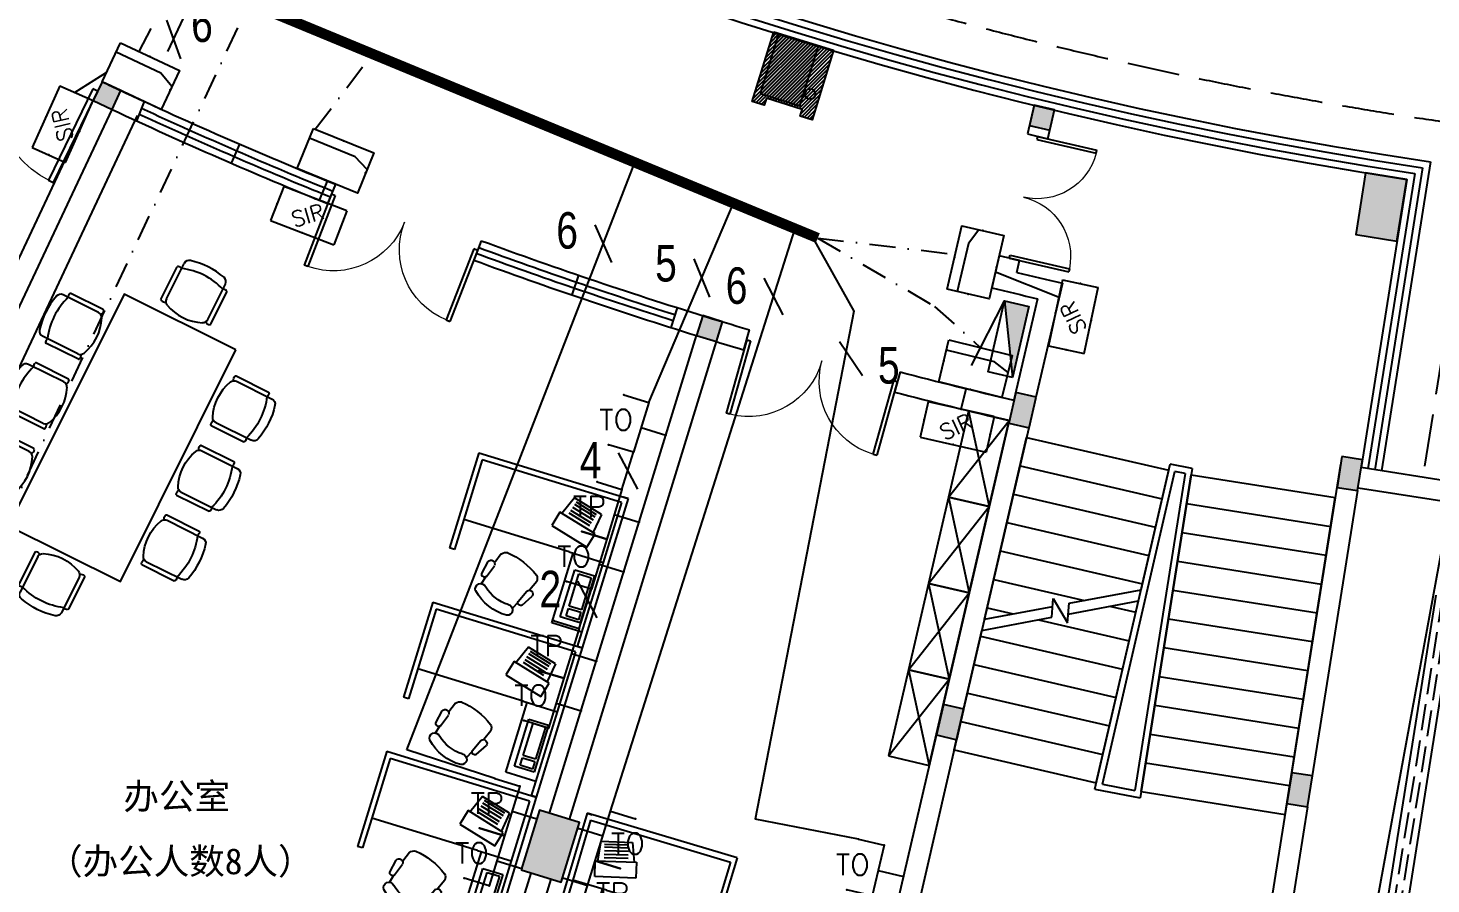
# Model space of a CAD drawing. Extents: x 13680 to 1640314, y -473492 to 65390.
# Drawn here: x 1383205 to 1396671, y -340140 to -331922 of the extents above; entities that cross this region are included whole.
import ezdxf
from ezdxf.enums import TextEntityAlignment as Align

# ---------------------------------------------------------------- set-up
doc = ezdxf.new("R2010")
doc.units = 0
doc.header["$LTSCALE"] = 1000
doc.header["$MEASUREMENT"] = 0
doc.linetypes.add('DASH', pattern=[0.35, 0.25, -0.1])
doc.linetypes.add('DASHDOT', pattern=[1, 0.5, -0.25, 0, -0.25])
for name, color, linetype in [('0-桥架', 120, 'Continuous'), ('AXIS', 1, 'Continuous'), ('COLUMN', 255, 'Continuous'), ('DIM-照明', 3, 'Continuous'), ('door', 2, 'Continuous'), ('EQUIP-通讯', 6, 'Continuous'), ('HATCH', 8, 'Continuous'), ('PUB_HATCH', 8, 'Continuous'), ('S-提资20140812', 6, 'Continuous'), ('S-消防器材提资', 2, 'Continuous'), ('STAIR', 2, 'Continuous'), ('STAIR-H', 2, 'Continuous'), ('TEL_TEXT', 7, 'Continuous'), ('VPIPE-雨水', 4, 'DASH'), ('WALL', 255, 'Continuous'), ('WINDOW', 2, 'Continuous'), ('WIRE-照明', 120, 'Continuous'), ('室外建筑', 8, 'Continuous'), ('装修家具', 8, 'Continuous')]:
    doc.layers.add(name, color=color, linetype=linetype)
doc.styles.add('_TCH_DIM_T3', font='SIMPLEX', dxfattribs={"width": 0.705882, "bigfont": 'GBCBIG'})
doc.styles.add('_TEL_DIM', font='SIMPLEX', dxfattribs={"width": 0.8, "height": 3.5, "bigfont": 'HZTXT'})
doc.styles.add('IN-C', font='')
doc.styles.get("Standard").update_dxf_attribs({"font": 'haiwenrs.shx', "bigfont": 'hztxt.shx'})
doc.styles.get('IN-C').set_extended_font_data('SimSun')
doc.dimstyles.new('_TCH_ARCH&&100', dxfattribs={"dimtxt": 297.5, "dimasz": 100, "dimexe": 250, "dimexo": 300, "dimgap": 126.25, "dimtad": 1, "dimdec": 0, "dimzin": 0, "dimdsep": 46, "dimtxsty": '_TCH_DIM_T3', "dimblk": 'ARCHTICK', "dimcen": 0.09, "dimclrt": 7, "dimazin": 2, "dimtfac": 1, "dimtdec": 0, "dimtix": 1, "dimtmove": 2, "dimatfit": 3, "dimfxl": 1, "dimtolj": 1, "dimtzin": 0, "dimarcsym": 0})
doc.dimstyles.new('_TCH_ARROW&&100', dxfattribs={"dimtxt": 297.5, "dimasz": 200, "dimexe": 250, "dimexo": 300, "dimgap": 126.25, "dimtad": 1, "dimdec": 0, "dimzin": 0, "dimdsep": 46, "dimtxsty": '_TCH_DIM_T3', "dimcen": 0.09, "dimclrt": 7, "dimazin": 2, "dimtfac": 1, "dimtdec": 0, "dimtix": 1, "dimtmove": 2, "dimatfit": 3, "dimfxl": 1, "dimtolj": 1, "dimtzin": 0, "dimarcsym": 0})

# ---------------------------------------------------------------- blocks, each defined once
blk = doc.blocks.new('A$C3ECB1412')
at = {"layer": '装修家具', "color": 8}
for p, q in [((0, 1500), (0, 0)), ((0, 1500), (0, 0)), ((1500, 1500), (0, 1500)), ((0, 1500), (50, 1500)), ((1500, 1500), (1500, 544)), ((50, 1444), (50, 844)), ((50, 1444), (1450, 1444)), ((201, 1278), (496, 1355)), ((496, 1355), (567, 1176)), ((1450, 1444), (1450, 844)), ((201, 1278), (227, 1087)), ((244, 1263), (466, 1322)), ((250, 1237), (473, 1295)), ((259, 1205), (482, 1263)), ((268, 1171), (491, 1229)), ((205, 1083), (588, 1184)), ((243, 937), (205, 1083)), ((276, 1140), (499, 1199)), ((588, 1184), (626, 1037)), ((626, 1037), (243, 937)), ((50, 844), (50, 0)), ((50, 844), (50, 0)), ((390, 844), (50, 844)), ((350, 144), (350, 844)), ((390, 844), (1450, 844)), ((1450, 844), (1450, 544)), ((90, 695), (90, 223)), ((289, 695), (90, 695)), ((289, 223), (289, 695)), ((115, 670), (115, 347)), ((239, 670), (115, 670)), ((239, 347), (239, 670)), ((1008, 635), (1043, 536)), ((1450, 544), (1500, 544)), ((605, 480), (646, 383)), ((1081, 386), (1038, 507)), ((1132, 400), (1108, 527)), ((115, 347), (239, 347)), ((239, 323), (115, 323)), ((115, 323), (115, 248)), ((239, 248), (239, 323)), ((671, 223), (604, 333)), ((719, 246), (669, 365)), ((1088, 377), (1108, 304)), ((50, 144), (350, 144)), ((90, 223), (289, 223)), ((115, 248), (239, 248)), ((719, 236), (753, 168)), ((0, 0), (50, 0))]:
    blk.add_line(p, q, dxfattribs=at)
for centre, radius, start, end in [((675, 488), 70.3, 133.4994, 186.5584), ((1036, -39), 708, 96.8246, 125.3087), ((950, 594), 70.3, 35.575, 88.634), ((1074, 512), 36.8, 24.5799, 187.0599), ((639, 344), 36.8, 35.0735, 197.5535), ((797, 582), 394, 270.7801, 311.3533), ((1098, 254), 51.9, 322.3317, 140.7492), ((1104, 401), 27.9, 213.3494, 358.8432), ((691, 242), 27.9, 223.2902, 8.784), ((795, 137), 51.9, 81.3842, 259.8017), ((800, 575), 489, 268.3277, 313.8056)]:
    blk.add_arc(centre, radius, start, end, dxfattribs=at)
blk = doc.blocks.new('A$C44F7551D')
at = {"layer": '装修家具', "color": 8}
for p, q in [((0, 400), (850, 0)), ((850, 400), (0, 0))]:
    blk.add_line(p, q, dxfattribs=at)
blk.add_lwpolyline([(0, 400), (0, 0), (850, 0), (850, 400)], close=True, dxfattribs=at)
blk = doc.blocks.new('A$C03587EE0')
at = {"layer": '装修家具', "color": 8}
for p, q in [((452, 493), (71, 487)), ((478, 538), (131, 533)), ((458, 49), (78, 44)), ((486, 5), (138, 0))]:
    blk.add_line(p, q, dxfattribs=at)
for centre, radius, start, end in [((750, 275), 750, 166.8568, 194.7308), ((72, 433), 54, 90.7938, 166.8568), ((750, 275), 660, 161.17, 200.4176), ((178, 511), 57.9, 164.7793, 203.647), ((131, 524), 9, 90.7938, 164.7793), ((452, 439), 54, 24.9428, 90.7938), ((478, 529), 9, 16.8083, 90.7938), ((432, 515), 57.9, 328.4736, 16.8083), ((81, 266), 464, 336.6448, 24.9428), ((77, 98), 54, 194.7308, 270.7938), ((185, 23), 57.9, 157.9406, 196.8083), ((138, 9), 9, 196.8083, 270.7938), ((457, 103), 54, 270.7938, 336.6448), ((485, 14), 9, 270.7938, 344.7793), ((438, 27), 57.9, 344.7793, 33.114)]:
    blk.add_arc(centre, radius, start, end, dxfattribs=at)
blk = doc.blocks.new('A$C40867F42')
at = {"layer": '装修家具', "color": 8}
blk.add_lwpolyline([(-40032, -14249), (-38832, -14249), (-38832, -11763), (-40032, -11763)], close=True, dxfattribs=at)
at = {"layer": '装修家具', "color": 8, "xscale": -1}
for p, rotation in [((-39173, -11164), 90.793803449409), ((-40630, -12003), 180.7938034227225), ((-40630, -12749), 180.7938034227225), ((-40630, -13495), 180.7938034227225)]:
    blk.add_blockref('A$C03587EE0', p, dxfattribs=dict(at, rotation=rotation))
at = {"layer": '装修家具', "color": 8}
for p, rotation in [((-38234, -12003), 179.2061965576802), ((-38233, -12749), 179.2061965576802), ((-38233, -13495), 179.2061965576802), ((-39173, -14847), 89.20619653099655)]:
    blk.add_blockref('A$C03587EE0', p, dxfattribs=dict(at, rotation=rotation))
blk = doc.blocks.new('A$C74E47217')
at = {"layer": '装修家具', "color": 8}
for name, p, rotation in [('A$C40867F42', (-38912, 7471), 153.4840205282171), ('A$C3ECB1412', (-1680, -3730), 334.8010235147743), ('A$C3ECB1412', (-2318, -5087), 334.8010235147743)]:
    blk.add_blockref(name, p, dxfattribs=dict(at, rotation=rotation))
at = {"layer": '装修家具', "color": 8, "xscale": -1, "rotation": 342.8999998845244}
for p in [(6594, -513), (6153, -1947), (5712, -3380), (5271, -4814), (4830, -6248), (4389, -7681)]:
    blk.add_blockref('A$C3ECB1412', p, dxfattribs=at)
blk = doc.blocks.new('xfx-gz')
at = {"layer": 'S-消防器材提资'}
blk.add_hatch(color=8, dxfattribs=at).paths.add_polyline_path([(0, 240), (0, 0), (700, 0)])
at = {"layer": 'S-消防器材提资', "color": 8}
for p, q in [((678, 408), (0, 240)), ((0, 240), (700, 0))]:
    blk.add_line(p, q, dxfattribs=at)
blk.add_lwpolyline([(700, 0), (700, 240), (0, 240), (0, 0)], close=True, dxfattribs=at)
blk = doc.blocks.new('yg')
at = {"layer": 'VPIPE-雨水', "linetype": 'Continuous'}
blk.add_circle((429470, 259511), 50, dxfattribs=at)
blk = doc.blocks.new('$DorLib2D$00000001')
for p, q in [((0.45, 0.975), (0.5, 0.975)), ((0.45, 0), (0.45, 0.975)), ((0.5, 0), (0.5, 0.975)), ((0.5, 0), (0.45, 0))]:
    blk.add_line(p, q)
at = {"lineweight": 13}
blk.add_arc((0.475, 0), 0.975, 91.4693, 180, dxfattribs=at)
blk = doc.blocks.new('_ArchTick')
at = {"color": 0, "linetype": 'ByBlock', "const_width": 0.4}
blk.add_lwpolyline([(-0.5, -0.5), (0.5, 0.5)], dxfattribs=at)
blk = doc.blocks.new('*D70')
at = {"layer": 'AXIS', "color": 0, "lineweight": -2, "transparency": 16777216}
for p, q in [((1398493, -334004), (1402690, -334669)), ((1400378, -347668), (1402443, -334630)), ((1396428, -347042), (1400625, -347707))]:
    blk.add_line(p, q, dxfattribs=at)
at = {"layer": 'Defpoints', "color": 0, "transparency": 16777216}
for p in [(1398196, -333957), (1402443, -334630), (1396131, -346995)]:
    blk.add_point(p, dxfattribs=at)
at = {"layer": 'AXIS', "color": 0, "lineweight": -2, "transparency": 16777216, "xscale": 100, "yscale": 100, "zscale": 100}
for p, rotation in [((1402443, -334630), 80.99988415222677), ((1400378, -347668), 260.9998841522267)]:
    blk.add_blockref('_ArchTick', p, dxfattribs=dict(at, rotation=rotation))
at = {"layer": 'AXIS', "color": 7, "transparency": 16777216, "insert": (1401139, -341106), "char_height": 297.5, "attachment_point": 5, "rotation": 80.9999, "style": '_TCH_DIM_T3'}
blk.add_mtext('\\A1;13200', dxfattribs=at)
blk = doc.blocks.new('*D126')
at = {"layer": 'AXIS', "color": 0, "lineweight": -2, "transparency": 16777216}
for p, q in [((1359464, -329738), (1357601, -331329)), ((1362177, -332696), (1360431, -334414))]:
    blk.add_line(p, q, dxfattribs=at)
blk.add_arc((1402655, -292849), 59000, 220.69483, 224.35579, dxfattribs=at)
at = {"layer": 'AXIS', "color": 0, "transparency": 16777216}
for points in [[(1357896, -331340), (1357947, -331297), (1357792, -331167)], [(1360493, -334073), (1360446, -334120), (1360609, -334239)]]:
    blk.add_solid(points, dxfattribs=at)
at = {"layer": 'Defpoints', "color": 0, "transparency": 16777216}
for p in [(1402655, -292849), (1359692, -329543), (1358707, -332213), (1362391, -332485)]:
    blk.add_point(p, dxfattribs=at)
at = {"layer": 'AXIS', "color": 7, "transparency": 16777216, "insert": (1359376, -332542), "char_height": 297.5, "attachment_point": 5, "rotation": 312.5253, "style": '_TCH_DIM_T3'}
blk.add_mtext('\\A1;4.05°', dxfattribs=at)
blk = doc.blocks.new('*D127')
at = {"layer": 'AXIS', "color": 0, "lineweight": -2, "transparency": 16777216}
for p, q in [((1362177, -332696), (1360431, -334414)), ((1365093, -335455), (1363472, -337293))]:
    blk.add_line(p, q, dxfattribs=at)
blk.add_arc((1402655, -292849), 59000, 224.74423, 228.40578, dxfattribs=at)
at = {"layer": 'AXIS', "color": 0, "transparency": 16777216}
for points in [[(1360726, -334405), (1360774, -334358), (1360609, -334239)], [(1363510, -336948), (1363466, -336998), (1363638, -337105)]]:
    blk.add_solid(points, dxfattribs=at)
at = {"layer": 'Defpoints', "color": 0, "transparency": 16777216}
for p in [(1402655, -292849), (1362391, -332485), (1361596, -335218), (1365291, -335230)]:
    blk.add_point(p, dxfattribs=at)
at = {"layer": 'AXIS', "color": 7, "transparency": 16777216, "insert": (1362287, -335499), "char_height": 297.5, "attachment_point": 5, "rotation": 316.575, "style": '_TCH_DIM_T3'}
blk.add_mtext('\\A1;4.05°', dxfattribs=at)
blk = doc.blocks.new('*D128')
at = {"layer": 'AXIS', "color": 0, "lineweight": -2, "transparency": 16777216}
for p, q in [((1365093, -335455), (1363472, -337293)), ((1368195, -338002), (1366709, -339949))]:
    blk.add_line(p, q, dxfattribs=at)
blk.add_arc((1402655, -292849), 59000, 228.79422, 232.45578, dxfattribs=at)
at = {"layer": 'AXIS', "color": 0, "transparency": 16777216}
for points in [[(1363766, -337262), (1363810, -337212), (1363638, -337105)], [(1366722, -339602), (1366682, -339655), (1366861, -339750)]]:
    blk.add_solid(points, dxfattribs=at)
at = {"layer": 'Defpoints', "color": 0, "transparency": 16777216}
for p in [(1402655, -292849), (1365291, -335230), (1368377, -337763), (1364691, -338012)]:
    blk.add_point(p, dxfattribs=at)
at = {"layer": 'AXIS', "color": 7, "transparency": 16777216, "insert": (1365400, -338244), "char_height": 297.5, "attachment_point": 5, "rotation": 320.625, "style": '_TCH_DIM_T3'}
blk.add_mtext('\\A1;4.05°', dxfattribs=at)
blk = doc.blocks.new('*D129')
at = {"layer": 'AXIS', "color": 0, "lineweight": -2, "transparency": 16777216}
for p, q in [((1368195, -338002), (1366709, -339949)), ((1371471, -340323), (1370125, -342370))]:
    blk.add_line(p, q, dxfattribs=at)
blk.add_arc((1402655, -292849), 59000, 232.84422, 236.50578, dxfattribs=at)
at = {"layer": 'AXIS', "color": 0, "transparency": 16777216}
for points in [[(1367000, -339898), (1367040, -339845), (1366861, -339750)], [(1370114, -342023), (1370077, -342079), (1370263, -342161)]]:
    blk.add_solid(points, dxfattribs=at)
at = {"layer": 'Defpoints', "color": 0, "transparency": 16777216}
for p in [(1402655, -292849), (1368377, -337763), (1371635, -340072), (1367976, -340581)]:
    blk.add_point(p, dxfattribs=at)
at = {"layer": 'AXIS', "color": 7, "transparency": 16777216, "insert": (1368699, -340762), "char_height": 297.5, "attachment_point": 5, "rotation": 324.675, "style": '_TCH_DIM_T3'}
blk.add_mtext('\\A1;4.05°', dxfattribs=at)
blk = doc.blocks.new('*D130')
at = {"layer": 'AXIS', "color": 0, "lineweight": -2, "transparency": 16777216}
for p, q in [((1371471, -340323), (1370125, -342370)), ((1378471, -344243), (1377428, -346460))]:
    blk.add_line(p, q, dxfattribs=at)
blk.add_arc((1402655, -292849), 59000, 236.89422, 244.60578, dxfattribs=at)
at = {"layer": 'AXIS', "color": 0, "transparency": 16777216}
for points in [[(1370412, -342299), (1370448, -342243), (1370263, -342161)], [(1377367, -346118), (1377339, -346178), (1377534, -346233)]]:
    blk.add_solid(points, dxfattribs=at)
at = {"layer": 'Defpoints', "color": 0, "transparency": 16777216}
for p in [(1402655, -292849), (1371635, -340072), (1372622, -343632), (1378599, -343971)]:
    blk.add_point(p, dxfattribs=at)
at = {"layer": 'AXIS', "color": 7, "transparency": 16777216, "insert": (1373961, -344086), "char_height": 297.5, "attachment_point": 5, "rotation": 330.75, "style": '_TCH_DIM_T3'}
blk.add_mtext('\\A1;8.1°', dxfattribs=at)
blk = doc.blocks.new('*D131')
at = {"layer": 'AXIS', "color": 0, "lineweight": -2, "transparency": 16777216}
for p, q in [((1378471, -344243), (1377428, -346460)), ((1385954, -347138), (1385233, -349479))]:
    blk.add_line(p, q, dxfattribs=at)
blk.add_arc((1402655, -292849), 59000, 244.99422, 252.70578, dxfattribs=at)
at = {"layer": 'AXIS', "color": 0, "transparency": 16777216}
for points in [[(1377701, -346349), (1377729, -346288), (1377534, -346233)], [(1385125, -349150), (1385106, -349213), (1385307, -349240)]]:
    blk.add_solid(points, dxfattribs=at)
at = {"layer": 'Defpoints', "color": 0, "transparency": 16777216}
for p in [(1402655, -292849), (1378599, -343971), (1386042, -346851), (1380077, -347358)]:
    blk.add_point(p, dxfattribs=at)
at = {"layer": 'AXIS', "color": 7, "transparency": 16777216, "insert": (1381466, -347618), "char_height": 297.5, "attachment_point": 5, "rotation": 338.85, "style": '_TCH_DIM_T3'}
blk.add_mtext('\\A1;8.1°', dxfattribs=at)
blk = doc.blocks.new('*D132')
at = {"layer": 'AXIS', "color": 0, "lineweight": -2, "transparency": 16777216}
for p, q in [((1385954, -347138), (1385233, -349479)), ((1389830, -348182), (1389276, -350568))]:
    blk.add_line(p, q, dxfattribs=at)
blk.add_arc((1402655, -292849), 59000, 253.09422, 256.75577, dxfattribs=at)
at = {"layer": 'AXIS', "color": 0, "transparency": 16777216}
for points in [[(1385488, -349331), (1385508, -349267), (1385307, -349240)], [(1389146, -350247), (1389130, -350312), (1389333, -350325)]]:
    blk.add_solid(points, dxfattribs=at)
at = {"layer": 'Defpoints', "color": 0, "transparency": 16777216}
for p in [(1402655, -292849), (1386042, -346851), (1389897, -347889), (1386640, -349634)]:
    blk.add_point(p, dxfattribs=at)
at = {"layer": 'AXIS', "color": 7, "transparency": 16777216, "insert": (1387382, -349553), "char_height": 297.5, "attachment_point": 5, "rotation": 344.925, "style": '_TCH_DIM_T3'}
blk.add_mtext('\\A1;4.05°', dxfattribs=at)
blk = doc.blocks.new('*D133')
at = {"layer": 'AXIS', "color": 0, "lineweight": -2, "transparency": 16777216}
for p, q in [((1389830, -348182), (1389276, -350568)), ((1393769, -348949), (1393386, -351369))]:
    blk.add_line(p, q, dxfattribs=at)
blk.add_arc((1402655, -292849), 59000, 257.14422, 260.80566, dxfattribs=at)
at = {"layer": 'AXIS', "color": 0, "transparency": 16777216}
for points in [[(1389520, -350402), (1389535, -350337), (1389333, -350325)], [(1393233, -351058), (1393223, -351124), (1393425, -351122)]]:
    blk.add_solid(points, dxfattribs=at)
at = {"layer": 'Defpoints', "color": 0, "transparency": 16777216}
for p in [(1402655, -292849), (1389897, -347889), (1393816, -348653), (1390691, -350623)]:
    blk.add_point(p, dxfattribs=at)
at = {"layer": 'AXIS', "color": 7, "transparency": 16777216, "insert": (1391425, -350490), "char_height": 297.5, "attachment_point": 5, "rotation": 348.9749, "style": '_TCH_DIM_T3'}
blk.add_mtext('\\A1;4.05°', dxfattribs=at)
blk = doc.blocks.new('*D134')
at = {"layer": 'AXIS', "color": 0, "lineweight": -2, "transparency": 16777216}
for p, q in [((1345855, -292849), (1342605, -292849)), ((1393769, -348949), (1393261, -352159))]:
    blk.add_line(p, q, dxfattribs=at)
blk.add_arc((1402655, -292849), 59800, 180.19165, 260.80826, dxfattribs=at)
at = {"layer": 'AXIS', "color": 0, "transparency": 16777216}
for points in [[(1342822, -293049), (1342889, -293049), (1342855, -292849)], [(1393108, -351848), (1393097, -351914), (1393300, -351912)]]:
    blk.add_solid(points, dxfattribs=at)
at = {"layer": 'Defpoints', "color": 0, "transparency": 16777216}
for p in [(1346155, -292849), (1402655, -292849), (1349373, -319997), (1393816, -348653)]:
    blk.add_point(p, dxfattribs=at)
at = {"layer": 'AXIS', "color": 7, "transparency": 16777216, "insert": (1357392, -331507), "char_height": 297.5, "attachment_point": 5, "rotation": 310.5, "style": '_TCH_DIM_T3'}
blk.add_mtext('\\A1;81°', dxfattribs=at)
blk = doc.blocks.new('$DorLib2D$00000002')
for p, q in [((-0.5, 0), (-0.5, 0.4875)), ((-0.475, 0.4875), (-0.5, 0.4875)), ((-0.475, 0), (-0.475, 0.4875)), ((0.475, 0), (0.475, 0.4875)), ((0.475, 0.4875), (0.5, 0.4875)), ((0.5, 0), (0.5, 0.4875)), ((-0.5, 0), (-0.475, 0)), ((0.5, 0), (0.475, 0))]:
    blk.add_line(p, q)
at = {"lineweight": 13}
for centre, start, end in [((-0.4875, 0), 0, 88.53072), ((0.4875, 0), 91.46928, 180)]:
    blk.add_arc(centre, 0.4875, start, end, dxfattribs=at)
blk = doc.blocks.new('_FZH')
blk.add_lwpolyline([(-0.5, -0.5), (0.5, -0.5), (0.5, 0.5), (-0.5, 0.5)], close=True)
at = {"layer": 'PUB_HATCH'}
blk.add_solid([(-0.5, -0.5), (0.5, -0.5), (-0.5, 0.5), (0.5, 0.5)], dxfattribs=at)
blk = doc.blocks.new('A$C58E3357E')
at = {"layer": 'WALL'}
h = blk.add_hatch(dxfattribs=at)
h.set_pattern_fill('ANSI31', color=8, scale=15)
h.set_pattern_definition([(45, (0, 0), (-16.83798, 16.83798), [])])
h.paths.add_polyline_path([(-33851, 35032), (-33935, 35626), (-34628, 35527), (-34611, 35409), (-34542, 35419), (-34491, 35062), (-34560, 35052), (-34544, 34933)])
h.paths.add_polyline_path([(-22302, 12080), (-22723, 12508), (-23222, 12016), (-23138, 11931), (-23088, 11980), (-22836, 11724), (-22886, 11674), (-22801, 11589)])
h.paths.add_polyline_path([(-26096, 16456), (-26452, 16939), (-27015, 16523), (-26944, 16426), (-26888, 16468), (-26674, 16179), (-26730, 16137), (-26659, 16040)])
h.paths.add_polyline_path([(-16012, 6927), (-15511, 6598), (-15895, 6013), (-15995, 6079), (-15957, 6137), (-16258, 6335), (-16296, 6276), (-16396, 6342)])
h.paths.add_polyline_path([(-5588, 1946), (-5014, 1770), (-5220, 1101), (-5335, 1136), (-5314, 1203), (-5658, 1309), (-5679, 1242), (-5793, 1277)])
h.paths.add_polyline_path([(-20633, 10502), (-20183, 10105), (-20646, 9580), (-20736, 9659), (-20690, 9712), (-20960, 9950), (-21006, 9897), (-21096, 9976)])
h.paths.add_polyline_path([(-11022, 4089), (-10479, 3834), (-10777, 3200), (-10885, 3252), (-10856, 3315), (-11181, 3468), (-11211, 3405), (-11320, 3456)])
h.paths.add_polyline_path([(-30560, 23957), (-30807, 24504), (-31445, 24216), (-31395, 24107), (-31331, 24136), (-31183, 23807), (-31247, 23779), (-31198, 23669)])
h.paths.add_polyline_path([(-27751, 18834), (-28073, 19341), (-28664, 18966), (-28600, 18865), (-28541, 18902), (-28348, 18598), (-28407, 18561), (-28342, 18459)])
h.paths.add_polyline_path([(-32583, 29330), (-32751, 29906), (-33423, 29711), (-33389, 29595), (-33322, 29615), (-33222, 29269), (-33289, 29250), (-33255, 29135)])
at = {"layer": 'WALL', "color": 2}
blk.add_lwpolyline([(-5588, 1946), (-5014, 1770), (-5220, 1101), (-5335, 1136), (-5314, 1203), (-5658, 1309), (-5679, 1242), (-5793, 1277), (-5588, 1946)], dxfattribs=at)
blk = doc.blocks.new('$equip$00001847')
for p, q in [((-0.5, 0.499), (-0.5, 0.999)), ((0.5, 0.999), (0.5, 0.499)), ((0.5, 0.499), (-0.5, 0.499)), ((0, 0.5), (0, 0))]:
    blk.add_line(p, q)
for p in [(-0.5, 0.999), (0.5, 0.999), (-0.5, 0.499), (0.5, 0.499), (0, 0)]:
    blk.add_point(p)
at = {"color": 7, "style": '_TEL_DIM'}
blk.add_attdef('$TEXT$', text='', height=0.4, dxfattribs=at).set_placement((0, 0.999), align=Align.MIDDLE_CENTER)
at = {"color": 7, "style": '_TEL_DIM', "flags": 1}
blk.add_attdef('A', text='', height=0.00002, dxfattribs=at).set_placement((0, 0), align=Align.MIDDLE_CENTER)
blk = doc.blocks.new('$TelecSys$00000095')
blk.add_line((0.4, 0.4), (-0.4, -0.4))
at = {"width": 0.8}
blk.add_attdef('N', text='', height=1, dxfattribs=at).set_placement((-0.017, 1.056), align=Align.MIDDLE)
blk = doc.blocks.new('$equip$00001876')
at = {"color": 0, "linetype": 'Continuous'}
blk.add_lwpolyline([(-0.625, 0.415), (0.625, 0.415), (0.625, -0.415), (-0.625, -0.415)], close=True, dxfattribs=at)
blk.add_lwpolyline([(0.625, 0.075), (0.325, 0.215), (-0.625, 0.215)], dxfattribs=at)
for p in [(0, 0.415), (-0.625, 0), (0.625, 0), (0, -0.415)]:
    blk.add_point(p)
at = {"layer": 'TEL_TEXT', "style": '_TEL_DIM', "flags": 1}
blk.add_attdef('A', text='', height=0.00002, dxfattribs=at).set_placement((0, 0), align=Align.MIDDLE_CENTER)
blk = doc.blocks.new('$equip$00001889')
for p, q in [((-0.65, 0.35), (-0.65, -0.35)), ((0.65, 0.35), (-0.65, 0.35)), ((0.65, 0.35), (0.65, -0.35)), ((-0.65, -0.35), (0.65, -0.35))]:
    blk.add_line(p, q)
for p in [(0, 0.35), (-0.65, 0), (0.65, 0), (0, -0.35)]:
    blk.add_point(p)
at = {"color": 7, "style": '_TEL_DIM'}
blk.add_attdef('$TEXT$', text='', height=0.3, dxfattribs=at).set_placement((-0.02, -0.003), align=Align.MIDDLE_CENTER)
at = {"color": 7, "style": '_TEL_DIM', "flags": 1}
blk.add_attdef('A', text='', height=0.00002, dxfattribs=at).set_placement((0, 0), align=Align.MIDDLE_CENTER)

msp = doc.modelspace()

# ---------------------------------------------------------------- hatches: boundary and pattern name
at = {"layer": 'PUB_HATCH'}
for points in [[(1392813.086, -335759.493), (1392880.82, -335467.239), (1392685.985, -335422.083), (1392618.25, -335714.337)], [(1395967.247, -336363.281), (1396014.171, -336066.973), (1395816.633, -336035.69), (1395769.709, -336331.998)], [(1392119.12, -338755.087), (1392186.854, -338462.834), (1391992.018, -338417.677), (1391924.284, -338709.931)], [(1395486.346, -339400.015), (1395533.27, -339103.708), (1395335.731, -339072.425), (1395288.808, -339368.733)]]:
    msp.add_hatch(color=256, dxfattribs=at).paths.add_polyline_path(points)

# ---------------------------------------------------------------- linework, layer by layer
at = {"layer": '0-桥架', "color": 120, "const_width": 100}
msp.add_lwpolyline([(1359893.121, -297512.816), (1361606.13, -304741.833), (1364027.618, -311598.598), (1370045.082, -320537.874), (1376311.97, -326301.802), (1382513.417, -330517.069), (1390785.236, -333938.303)], dxfattribs=at)
at = {"layer": 'STAIR'}
for p, q in [((1392385.154, -337599.077), (1392790.064, -335852.011)), ((1392726.845, -336124.781), (1394090.694, -336440.874)), ((1392663.626, -336397.551), (1394027.476, -336713.644)), ((1394325.779, -336488.096), (1395708.548, -336707.075)), ((1395270.59, -339472.612), (1395752.343, -336430.521)), ((1395537.31, -343681.733), (1396857.309, -336478.913)), ((1392600.408, -336670.321), (1393964.257, -336986.414)), ((1394281.983, -336764.65), (1395664.752, -336983.629)), ((1392537.189, -336943.091), (1393901.039, -337259.184)), ((1394238.188, -337041.204), (1395620.956, -337260.182)), ((1392473.971, -337215.861), (1393344.917, -337417.716)), ((1393196.833, -337445.699), (1393888.085, -337315.076)), ((1394194.392, -337317.757), (1395577.16, -337536.736)), ((1393032.13, -337578.591), (1393045.507, -337400.662)), ((1393045.507, -337400.662), (1393182.832, -337631.937)), ((1393182.832, -337631.937), (1393196.833, -337445.699)), ((1393189.072, -337548.935), (1393863.418, -337421.507)), ((1392360.487, -337705.508), (1393032.13, -337578.591)), ((1392385.154, -337599.077), (1393039.891, -337475.355)), ((1392410.752, -337488.631), (1392661.767, -337546.807)), ((1393586.805, -337473.777), (1393837.82, -337531.954)), ((1392094.659, -338852.48), (1392360.487, -337705.508)), ((1392903.655, -337602.869), (1393774.602, -337804.724)), ((1394150.596, -337594.311), (1395533.364, -337813.29)), ((1392347.534, -337761.401), (1393711.383, -338077.494)), ((1394106.8, -337870.865), (1395489.569, -338089.843)), ((1392284.315, -338034.171), (1393648.164, -338350.263)), ((1394063.005, -338147.418), (1395445.773, -338366.397)), ((1392221.096, -338306.94), (1393584.946, -338623.033)), ((1394019.209, -338423.972), (1395401.977, -338642.951)), ((1392157.878, -338579.71), (1393521.727, -338895.803)), ((1393975.413, -338700.526), (1395358.181, -338919.504)), ((1393931.617, -338977.079), (1395314.386, -339196.058))]:
    msp.add_line(p, q, dxfattribs=at)
at = {"layer": 'STAIR-H'}
for p, q in [((1392790.064, -335852.011), (1394153.913, -336168.104)), ((1393444.566, -339228.765), (1394167.16, -336110.981)), ((1394378.966, -336152.244), (1394167.16, -336110.981)), ((1393517.051, -339181.758), (1394212.534, -336180.949)), ((1394310.645, -336200.062), (1393828.837, -339242.498)), ((1394378.966, -336152.244), (1393878.376, -339313.277)), ((1393887.821, -339253.633), (1394369.575, -336211.543)), ((1393888.085, -337315.076), (1394153.913, -336168.104)), ((1394310.645, -336200.062), (1394212.534, -336180.949)), ((1394369.575, -336211.543), (1395752.343, -336430.521)), ((1393458.509, -339168.573), (1393863.418, -337421.507)), ((1392094.659, -338852.48), (1393458.509, -339168.573)), ((1393517.051, -339181.758), (1393828.837, -339242.498)), ((1393444.566, -339228.765), (1393878.376, -339313.277)), ((1393887.821, -339253.633), (1395270.59, -339472.612))]:
    msp.add_line(p, q, dxfattribs=at)
at = {"layer": 'WALL', "color": 0}
for p, q in [((1381786.534, -336961.685), (1383830.275, -332618.515)), ((1381967.5, -337046.841), (1384011.24, -332703.671)), ((1392861.215, -332663.033), (1392797.266, -332938.907)), ((1392861.259, -332663.043), (1392861.215, -332663.033)), ((1392797.266, -332938.907), (1392992.099, -332984.071)), ((1392992.099, -332984.071), (1393011.108, -332902.071)), ((1392526.282, -334107.91), (1392454.98, -334415.503)), ((1392721.116, -334153.074), (1392526.282, -334107.91)), ((1392694.505, -334267.87), (1392721.116, -334153.074)), ((1393133.357, -334370.95), (1392879.329, -335466.894)), ((1392893.362, -334520.625), (1392667.557, -335494.806)), ((1389680.501, -334683.033), (1389680.534, -334682.924)), ((1388210.299, -339461.998), (1389621.693, -334874.192)), ((1390076.117, -335012.319), (1390130.027, -334819.692)), ((1388401.458, -339520.806), (1389812.851, -334933)), ((1391574.524, -335223.955), (1391520.614, -335416.583)), ((1392685.985, -335422.083), (1392618.25, -335714.337)), ((1392880.82, -335467.239), (1392685.985, -335422.083)), ((1392813.086, -335759.493), (1392880.82, -335467.239)), ((1392622.397, -335689.641), (1391956.301, -338563.373)), ((1392811.589, -335759.146), (1392185.007, -338462.405)), ((1392618.25, -335714.337), (1392813.086, -335759.493)), ((1395803.279, -336109.458), (1395310.512, -339220.297)), ((1395816.633, -336035.69), (1395769.709, -336331.998)), ((1395804.91, -336109.716), (1395803.279, -336109.458)), ((1396014.171, -336066.973), (1395816.633, -336035.69)), ((1395967.247, -336363.281), (1396014.171, -336066.973)), ((1396888.6, -336281.376), (1396002.447, -336141.007)), ((1395965.607, -336363.021), (1395531.518, -339103.431)), ((1395769.709, -336331.998), (1395967.247, -336363.281)), ((1396857.309, -336478.913), (1395971.165, -336338.545)), ((1391992.018, -338417.677), (1391924.284, -338709.931)), ((1392186.854, -338462.834), (1391992.018, -338417.677)), ((1392119.12, -338755.087), (1392186.854, -338462.834)), ((1391956.301, -338563.373), (1391448.228, -340755.354)), ((1392117.266, -338754.657), (1391688.223, -340605.679)), ((1391924.284, -338709.931), (1392119.12, -338755.087)), ((1395335.731, -339072.425), (1395288.808, -339368.733)), ((1395533.27, -339103.708), (1395335.731, -339072.425)), ((1395486.346, -339400.015), (1395533.27, -339103.708)), ((1395310.512, -339220.297), (1395021.016, -341047.889)), ((1395484.582, -339399.736), (1395218.554, -341079.177)), ((1395288.808, -339368.733), (1395486.346, -339400.015)), ((1386622.481, -344623.28), (1388033.875, -340035.474)), ((1386813.64, -344682.088), (1388225.034, -340094.282))]:
    msp.add_line(p, q, dxfattribs=at)
for centre, radius, start, end in [((1402655.046, -292848.703), 43800, 244.6691875, 244.7999999), ((1402677.629, -292751.281), 42699.999, 256.4792904, 257.0841795), ((1402677.629, -292751.281), 42899.999, 256.2143517, 256.8164402), ((1402655.046, -292848.703), 43800, 252.7691875, 252.8999999), ((1402655.046, -292848.703), 43800, 252.8999999, 253.3837979), ((1402655.046, -292848.703), 44000, 253.0302177, 253.3882581), ((1402655.046, -292848.703), 43800, 255.346078, 256.8191849), ((1402655.046, -292848.703), 44000, 255.3416179, 256.8197793)]:
    msp.add_arc(centre, radius, start, end, dxfattribs=at)
at = {"layer": 'WINDOW'}
for p, q in [((1384320.485, -332626.635), (1384245.068, -332812.095)), ((1385158.557, -333220.387), (1385238.086, -333036.879)), ((1396590.385, -333263.2), (1396131.025, -336163.131)), ((1396667.136, -333206.911), (1396197.2, -336173.613)), ((1396438.078, -333374.612), (1395999.663, -336142.322)), ((1396514.795, -333318.541), (1396065.838, -336152.805)), ((1386155.953, -333422.339), (1386080.614, -333607.606)), ((1387555.292, -333963.632), (1387483.128, -334150.191)), ((1388426.039, -334484.449), (1388490.716, -334295.195)), ((1389377.168, -334797.457), (1389437.522, -334606.781)), ((1396716.473, -337368.011), (1395793.43, -343195.176)), ((1395990.967, -343226.466), (1396914.01, -337399.302))]:
    msp.add_line(p, q, dxfattribs=at)
at = {"layer": 'WINDOW', "linetype": 'DASH'}
for p, q in [((1396782.648, -337378.494), (1395859.605, -343205.658)), ((1395924.792, -343215.984), (1396847.835, -337388.819))]:
    msp.add_line(p, q, dxfattribs=at)
at = {"layer": 'WINDOW'}
for radius, start, end in [(40800, 179.4382911, 261.560645), (40933, 179.6262886, 261.3726474), (40867, 179.5331502, 261.4657858), (41000, 179.7205305, 261.2784055), (43800, 244.7999999, 247.871095), (44000, 244.9302177, 247.871095), (43870, 245.2581183, 247.871095), (43930, 245.2616896, 247.871095), (43800, 247.871095, 247.8715966), (43930, 249.8294166, 252.4360584), (43870, 249.8338768, 252.4360584), (43800, 249.8338768, 252.8999999), (44000, 249.8294166, 252.7697822)]:
    msp.add_arc((1402655.046, -292848.703), radius, start, end, dxfattribs=at)
at = {"layer": 'WIRE-照明', "linetype": 'DASHDOT', "ltscale": 0.5}
for p, q in [((1384272.594, -332146.967), (1384654.548, -331402.643)), ((1381708.739, -339385.72), (1385331.02, -331680.569)), ((1385962.224, -332894.179), (1386508.468, -332169.427)), ((1390785.236, -333938.303), (1391906.824, -334594.151)), ((1390785.236, -333938.303), (1392103.383, -334094.514)), ((1391906.824, -334594.151), (1392348.001, -334990.753))]:
    msp.add_line(p, q, dxfattribs=at)
at = {"layer": 'WIRE-照明'}
for p, q in [((1384545.062, -332147.817), (1384846.102, -331507.46)), ((1383655.474, -332538.255), (1383959.593, -332343.7)), ((1381344.305, -338956.321), (1384256.204, -332762.262)), ((1386841.7, -338853.437), (1389028.579, -333211.747)), ((1386002.794, -333575.874), (1386078.486, -333390.751)), ((1389162.655, -335517.791), (1389975.46, -333603.379)), ((1388796.428, -339440.825), (1390564.001, -333855.098)), ((1390724.526, -333913.193), (1391129.676, -334640.366)), ((1392490.631, -334261.707), (1393101.804, -334507.076)), ((1391129.676, -334640.366), (1390183.131, -339518.281)), ((1392161.069, -335580.631), (1392209.15, -335384.843)), ((1387685.925, -339127.664), (1386841.7, -338853.437)), ((1391177.498, -339711.235), (1390183.131, -339518.281))]:
    msp.add_line(p, q, dxfattribs=at)
at = {"layer": 'WIRE-照明', "linetype": 'Continuous'}
for p, q in [((1388905.785, -336352.762), (1389015.635, -335995.687)), ((1388495.018, -337687.98), (1388611.744, -337308.555))]:
    msp.add_line(p, q, dxfattribs=at)
at = {"layer": '室外建筑', "linetype": 'DASH', "ltscale": 2}
msp.add_line((1397125.724, -332868.531), (1396592.763, -336233.112), dxfattribs=at)
for radius, start, end in [(55400, 179.1726169, 261.8263191), (40400, 178.8653855, 262.1335564)]:
    msp.add_arc((1402655.046, -292848.703), radius, start, end, dxfattribs=at)

# ---------------------------------------------------------------- block references
at = {"layer": 'COLUMN'}
for p, xscale, yscale, zscale, rotation in [((1390511.181, -332322.954), 400.0000000001024, 600, 600.0000000000082, 342.8999999422628), ((1396194.279, -333640.228), 600.0000000000415, 400.0000000002037, 400.0000000002212, 80.99996626785196), ((1388217.666, -339778.14), 400.0000000000597, 599.9999999998836, 599.9999999998884, 342.899999942226)]:
    msp.add_blockref('_FZH', p, dxfattribs=dict(at, xscale=xscale, yscale=yscale, zscale=zscale, rotation=rotation))
at = {"layer": 'COLUMN', "linetype": 'ByBlock'}
for p, xscale, yscale, zscale, rotation in [((1383963.335, -332570.611), 199.9999999999576, 199.9999999999576, 199.9999999999576, 334.7999999422155), ((1392936.316, -332782.082), 200.0000000000035, 200.0000000000035, 200.0000000000035, 76.94893373488873), ((1389746.676, -334808.016), 199.9999999999827, 199.9999999999827, 199.9999999999827, 342.8999999422131)]:
    msp.add_blockref('_FZH', p, dxfattribs=dict(at, xscale=xscale, yscale=yscale, zscale=zscale, rotation=rotation))
at = {"layer": 'DIM-照明'}
ref = msp.add_blockref('$TelecSys$00000095', (1384599.595, -332031.816), dxfattribs=dict(at, xscale=350, yscale=350, zscale=350, rotation=64.82123502730573))
ref.add_attrib('N', '6', dxfattribs={"layer": '0', "color": 7, "height": 350, "width": 0.8}).set_placement((1384874.195, -331880.156), align=Align.MIDDLE)
ref = msp.add_blockref('$TelecSys$00000095', (1388726.006, -333992.32), dxfattribs=dict(at, xscale=350, yscale=350, zscale=350, rotation=68.81225968715415))
ref.add_attrib('N', '6', dxfattribs={"layer": '0', "color": 7, "height": 350, "width": 0.8}).set_placement((1388379.332, -333864.479), align=Align.MIDDLE)
ref = msp.add_blockref('$TelecSys$00000095', (1389670.448, -334321.779), dxfattribs=dict(at, xscale=350, yscale=350, zscale=350, rotation=66.99531980663583))
ref.add_attrib('N', '5', dxfattribs={"layer": '0', "color": 7, "height": 350, "width": 0.8}).set_placement((1389328.001, -334183.011), align=Align.MIDDLE)
ref = msp.add_blockref('$TelecSys$00000095', (1390359.837, -334500.279), dxfattribs=dict(at, xscale=350, yscale=350, zscale=350, rotation=72.44031228157517))
ref.add_attrib('N', '6', dxfattribs={"layer": '0', "color": 7, "height": 350, "width": 0.8}).set_placement((1390005.767, -334394.631), align=Align.MIDDLE)
ref = msp.add_blockref('$TelecSys$00000095', (1391103.245, -335098.524), dxfattribs=dict(at, xscale=350, yscale=350, zscale=350, rotation=259.0183947037214))
ref.add_attrib('N', '5', dxfattribs={"layer": '0', "color": 7, "height": 350, "width": 0.8}).set_placement((1391467.086, -335162.915), align=Align.MIDDLE)
ref = msp.add_blockref('$TelecSys$00000095', (1388960.71, -336174.225), dxfattribs=dict(at, xscale=350, yscale=350, zscale=350, rotation=72.90000266037899))
ref.add_attrib('N', '4', dxfattribs={"layer": '0', "color": 7, "height": 350, "width": 0.8}).set_placement((1388605.805, -336071.421), align=Align.MIDDLE)
ref = msp.add_blockref('$TelecSys$00000095', (1388572.713, -337408.546), dxfattribs=dict(at, xscale=350, yscale=350, zscale=350, rotation=72.90000505559313))
ref.add_attrib('N', '2', dxfattribs={"layer": '0', "color": 7, "height": 350, "width": 0.8}).set_placement((1388217.808, -337305.743), align=Align.MIDDLE)
at = {"layer": 'door'}
for name, p, xscale, yscale, zscale, rotation in [('$DorLib2D$00000001', (1383423.4, -332308.954), -999.9999999999842, 1000.000000000029, 1000.000000000007, 154.0137926319642), ('$DorLib2D$00000002', (1392759.191, -333545.991), -1200.000000000028, 1200, 200, 256.948918642399), ('$DorLib2D$00000002', (1386817.776, -333785.547), -1499.999999999949, 1500, 100, 158.8527366965713), ('$DorLib2D$00000002', (1390825.32, -335118.137), -1500.000000000027, 1500, 200, 164.3649379720704)]:
    msp.add_blockref(name, p, dxfattribs=dict(at, xscale=xscale, yscale=yscale, zscale=zscale, rotation=rotation))
at = {"layer": 'EQUIP-通讯'}
for p, xscale, yscale, zscale, rotation in [((1384286.538, -332382.854), 499.999999999891, 499.999999999891, 499.999999999891, 334.7999999422006), ((1386154.918, -333196.126), 499.9999999999464, 499.9999999999464, 499.9999999999464, 337.945920754363), ((1392298.5, -334171.671), 500.0000000000693, 500.0000000000693, 500.0000000000693, 76.94993146456474), ((1392298.9, -335192.36), 500.0000000000692, 500.0000000000692, 500.0000000000692, 346.3121108990081)]:
    msp.add_blockref('$equip$00001876', p, dxfattribs=dict(at, xscale=xscale, yscale=yscale, zscale=zscale, rotation=rotation))
ref = msp.add_blockref('$equip$00001889', (1383537.506, -332843.318), dxfattribs=dict(at, xscale=499.9999999999914, yscale=499.9999999999914, zscale=499.9999999999914, rotation=65.81962613101587))
ref.add_attrib('$TEXT$', 'SIR', dxfattribs={"layer": '0', "color": 7, "height": 150, "rotation": 102.9787106, "style": '_TEL_DIM'}).set_placement((1383534.844, -332853.09), align=Align.MIDDLE_CENTER)
ref = msp.add_blockref('$equip$00001889', (1385899.248, -333723.549), dxfattribs=dict(at, xscale=499.9999999999897, yscale=499.9999999999897, zscale=499.9999999999897, rotation=338.9655469431739))
ref.add_attrib('$TEXT$', 'SIR', dxfattribs={"layer": '0', "color": 7, "height": 150, "rotation": 16.1246314, "style": '_TEL_DIM'}).set_placement((1385889.345, -333721.428), align=Align.MIDDLE_CENTER)
ref = msp.add_blockref('$equip$00001889', (1393238.311, -334693.038), dxfattribs=dict(at, xscale=500.000000000078, yscale=500.000000000078, zscale=500.000000000078, rotation=77.96955765337192))
ref.add_attrib('$TEXT$', 'SIR', dxfattribs={"layer": '0', "color": 7, "height": 150, "rotation": 115.1286421, "style": '_TEL_DIM'}).set_placement((1393237.766, -334703.152), align=Align.MIDDLE_CENTER)
ref = msp.add_blockref('$equip$00001847', (1389327.616, -335830.102), dxfattribs=dict(at, xscale=500, yscale=500, zscale=500, rotation=72.89999791674545))
ref.add_attrib('$TEXT$', 'TO', dxfattribs={"layer": '0', "color": 7, "height": 200, "style": '_TEL_DIM'}).set_placement((1388850.197, -335683.229), align=Align.MIDDLE_CENTER)
ref = msp.add_blockref('$equip$00001889', (1392122.69, -335751.37), dxfattribs=dict(at, xscale=500.000000000078, yscale=500.000000000078, zscale=500.000000000078, rotation=347.3317370878153))
ref.add_attrib('$TEXT$', 'SIR', dxfattribs={"layer": '0', "color": 7, "height": 150, "rotation": 24.4908216, "style": '_TEL_DIM'}).set_placement((1392112.584, -335750.713), align=Align.MIDDLE_CENTER)
ref = msp.add_blockref('$equip$00001847', (1389070.746, -336665.073), dxfattribs=dict(at, xscale=500, yscale=500, zscale=500, rotation=72.89999791674545))
ref.add_attrib('$TEXT$', 'TP', dxfattribs={"layer": '0', "color": 7, "height": 200, "style": '_TEL_DIM'}).set_placement((1388593.326, -336518.2), align=Align.MIDDLE_CENTER)
ref = msp.add_blockref('$equip$00001847', (1388923.725, -337142.97), dxfattribs=dict(at, xscale=500, yscale=500, zscale=500, rotation=72.89999791674545))
ref.add_attrib('$TEXT$', 'TO', dxfattribs={"layer": '0', "color": 7, "height": 200, "style": '_TEL_DIM'}).set_placement((1388446.306, -336996.097), align=Align.MIDDLE_CENTER)
ref = msp.add_blockref('$equip$00001847', (1388659.979, -338000.292), dxfattribs=dict(at, xscale=500, yscale=500, zscale=500, rotation=72.89999791674545))
ref.add_attrib('$TEXT$', 'TP', dxfattribs={"layer": '0', "color": 7, "height": 200, "style": '_TEL_DIM'}).set_placement((1388182.56, -337853.418), align=Align.MIDDLE_CENTER)
ref = msp.add_blockref('$equip$00001847', (1388512.959, -338478.188), dxfattribs=dict(at, xscale=500, yscale=500, zscale=500, rotation=72.89999791674545))
ref.add_attrib('$TEXT$', 'TO', dxfattribs={"layer": '0', "color": 7, "height": 200, "style": '_TEL_DIM'}).set_placement((1388035.539, -338331.315), align=Align.MIDDLE_CENTER)
ref = msp.add_blockref('$equip$00001847', (1388089.834, -339513.486), dxfattribs=dict(at, xscale=500, yscale=500, zscale=500, rotation=72.89999791674545))
ref.add_attrib('$TEXT$', 'TP', dxfattribs={"layer": '0', "color": 7, "height": 200, "style": '_TEL_DIM'}).set_placement((1387612.415, -339366.613), align=Align.MIDDLE_CENTER)
ref = msp.add_blockref('$equip$00001847', (1388484.447, -339606.41), dxfattribs=dict(at, xscale=499.9999999999999, yscale=499.9999999999999, zscale=499.9999999999999, rotation=252.8999979167471))
ref.add_attrib('$TEXT$', 'TO', dxfattribs={"layer": '0', "color": 7, "height": 200, "style": '_TEL_DIM'}).set_placement((1388961.866, -339753.283), align=Align.MIDDLE_CENTER)
ref = msp.add_blockref('$equip$00001847', (1387942.814, -339991.383), dxfattribs=dict(at, xscale=500, yscale=500, zscale=500, rotation=72.89999791674545))
ref.add_attrib('$TEXT$', 'TO', dxfattribs={"layer": '0', "color": 7, "height": 200, "style": '_TEL_DIM'}).set_placement((1387465.395, -339844.509), align=Align.MIDDLE_CENTER)
ref = msp.add_blockref('$equip$00001847', (1391607.648, -340067.566), dxfattribs=dict(at, xscale=500, yscale=500, zscale=500, rotation=76.94999279198642))
ref.add_attrib('$TEXT$', 'TO', dxfattribs={"layer": '0', "color": 7, "height": 200, "style": '_TEL_DIM'}).set_placement((1391121.048, -339954.778), align=Align.MIDDLE_CENTER)
ref = msp.add_blockref('$equip$00001847', (1388337.427, -340084.307), dxfattribs=dict(at, xscale=499.9999999999998, yscale=499.9999999999998, zscale=499.9999999999998, rotation=252.8999979167471))
ref.add_attrib('$TEXT$', 'TP', dxfattribs={"layer": '0', "color": 7, "height": 200, "style": '_TEL_DIM'}).set_placement((1388814.846, -340231.18), align=Align.MIDDLE_CENTER)
at = {"layer": 'HATCH'}
msp.add_blockref('yg', (961242.33, -592066.877), dxfattribs=at)
at = {"layer": 'S-提资20140812', "xscale": -1, "rotation": 76.94893317722855}
msp.add_blockref('xfx-gz', (1392812.027, -334595.205), dxfattribs=at)
at = {"layer": 'WINDOW', "color": 0, "linetype": 'ByBlock'}
msp.add_blockref('A$C58E3357E', (1395949.811, -333905.247), dxfattribs=at)
at = {"layer": '装修家具'}
msp.add_blockref('A$C74E47217', (1381930.249, -337360.867), dxfattribs=at)
at = {"layer": '装修家具', "color": 8}
for name, p, rotation in [('A$C44F7551D', (1392429.64, -336517.495), 76.9479065952206), ('A$C44F7551D', (1392237.679, -337345.535), 76.9479065952206), ('A$C44F7551D', (1392045.717, -338173.576), 76.9479065952206), ('A$C44F7551D', (1391853.756, -339001.616), 76.9479065952206), ('A$C3ECB1412', (1388142.71, -340897.656), 343.3295204139654)]:
    msp.add_blockref(name, p, dxfattribs=dict(at, rotation=rotation))

# ---------------------------------------------------------------- texts
at = {"color": 9, "style": 'IN-C'}
for s, p in [('办公室', (1384120.048, -339423.55)), ('（办公人数8人）', (1383387.727, -340047.223))]:
    msp.add_text(s, height=250, dxfattribs=at).set_placement(p)

# ---------------------------------------------------------------- dimensions: what is measured, and where the dimension line sits
at = {"layer": 'AXIS'}
for base, p1, p2, picture, middle in [((1349372.845, -319997.313), (1346155.046, -292848.726), (1393816.386, -348653.076), '*D134', (1357391.85, -331507.061)), ((1358706.578, -332212.8), (1359692.499, -329542.974), (1362390.978, -332485.236), '*D126', (1359375.964, -332541.86)), ((1361596.197, -335218.16), (1362390.978, -332485.236), (1365290.926, -335229.978), '*D127', (1362287.223, -335499.195)), ((1364691.15, -338012.213), (1365290.926, -335229.978), (1368377.494, -337763.059), '*D128', (1365400.301, -338243.742)), ((1367975.716, -340580.706), (1368377.494, -337763.059), (1371635.257, -340071.819), '*D129', (1368699.448, -340761.572)), ((1372621.603, -343632.483), (1371635.257, -340071.819), (1378598.516, -343971.431), '*D130', (1373960.764, -344086.031)), ((1380076.724, -347357.595), (1378598.516, -343971.431), (1386041.768, -346851.008), '*D131', (1381466.431, -347617.93)), ((1386640.059, -349633.562), (1386041.768, -346851.008), (1389897.273, -347889.499), '*D132', (1387381.658, -349552.753)), ((1390690.556, -350622.84), (1389897.273, -347889.499), (1393816.386, -348653.076), '*D133', (1391424.577, -350489.853))]:
    dim = msp.add_angular_dim_3p(base=base, center=(1402655.046, -292848.703), p1=p1, p2=p2, dimstyle='_TCH_ARROW&&100', dxfattribs=at)
    dim.commit()
    dim.dimension.update_dxf_attribs({"geometry": picture, "text_midpoint": middle})
dim = msp.add_aligned_dim(p1=(1396131.315, -346994.827), p2=(1398196.277, -333957.34), distance=-4300, dimstyle='_TCH_ARCH&&100', dxfattribs=at)
dim.commit()
dim.dimension.update_dxf_attribs({"geometry": '*D70', "text_midpoint": (1401139.24, -341105.74)})

doc.saveas('drawing.dxf')
